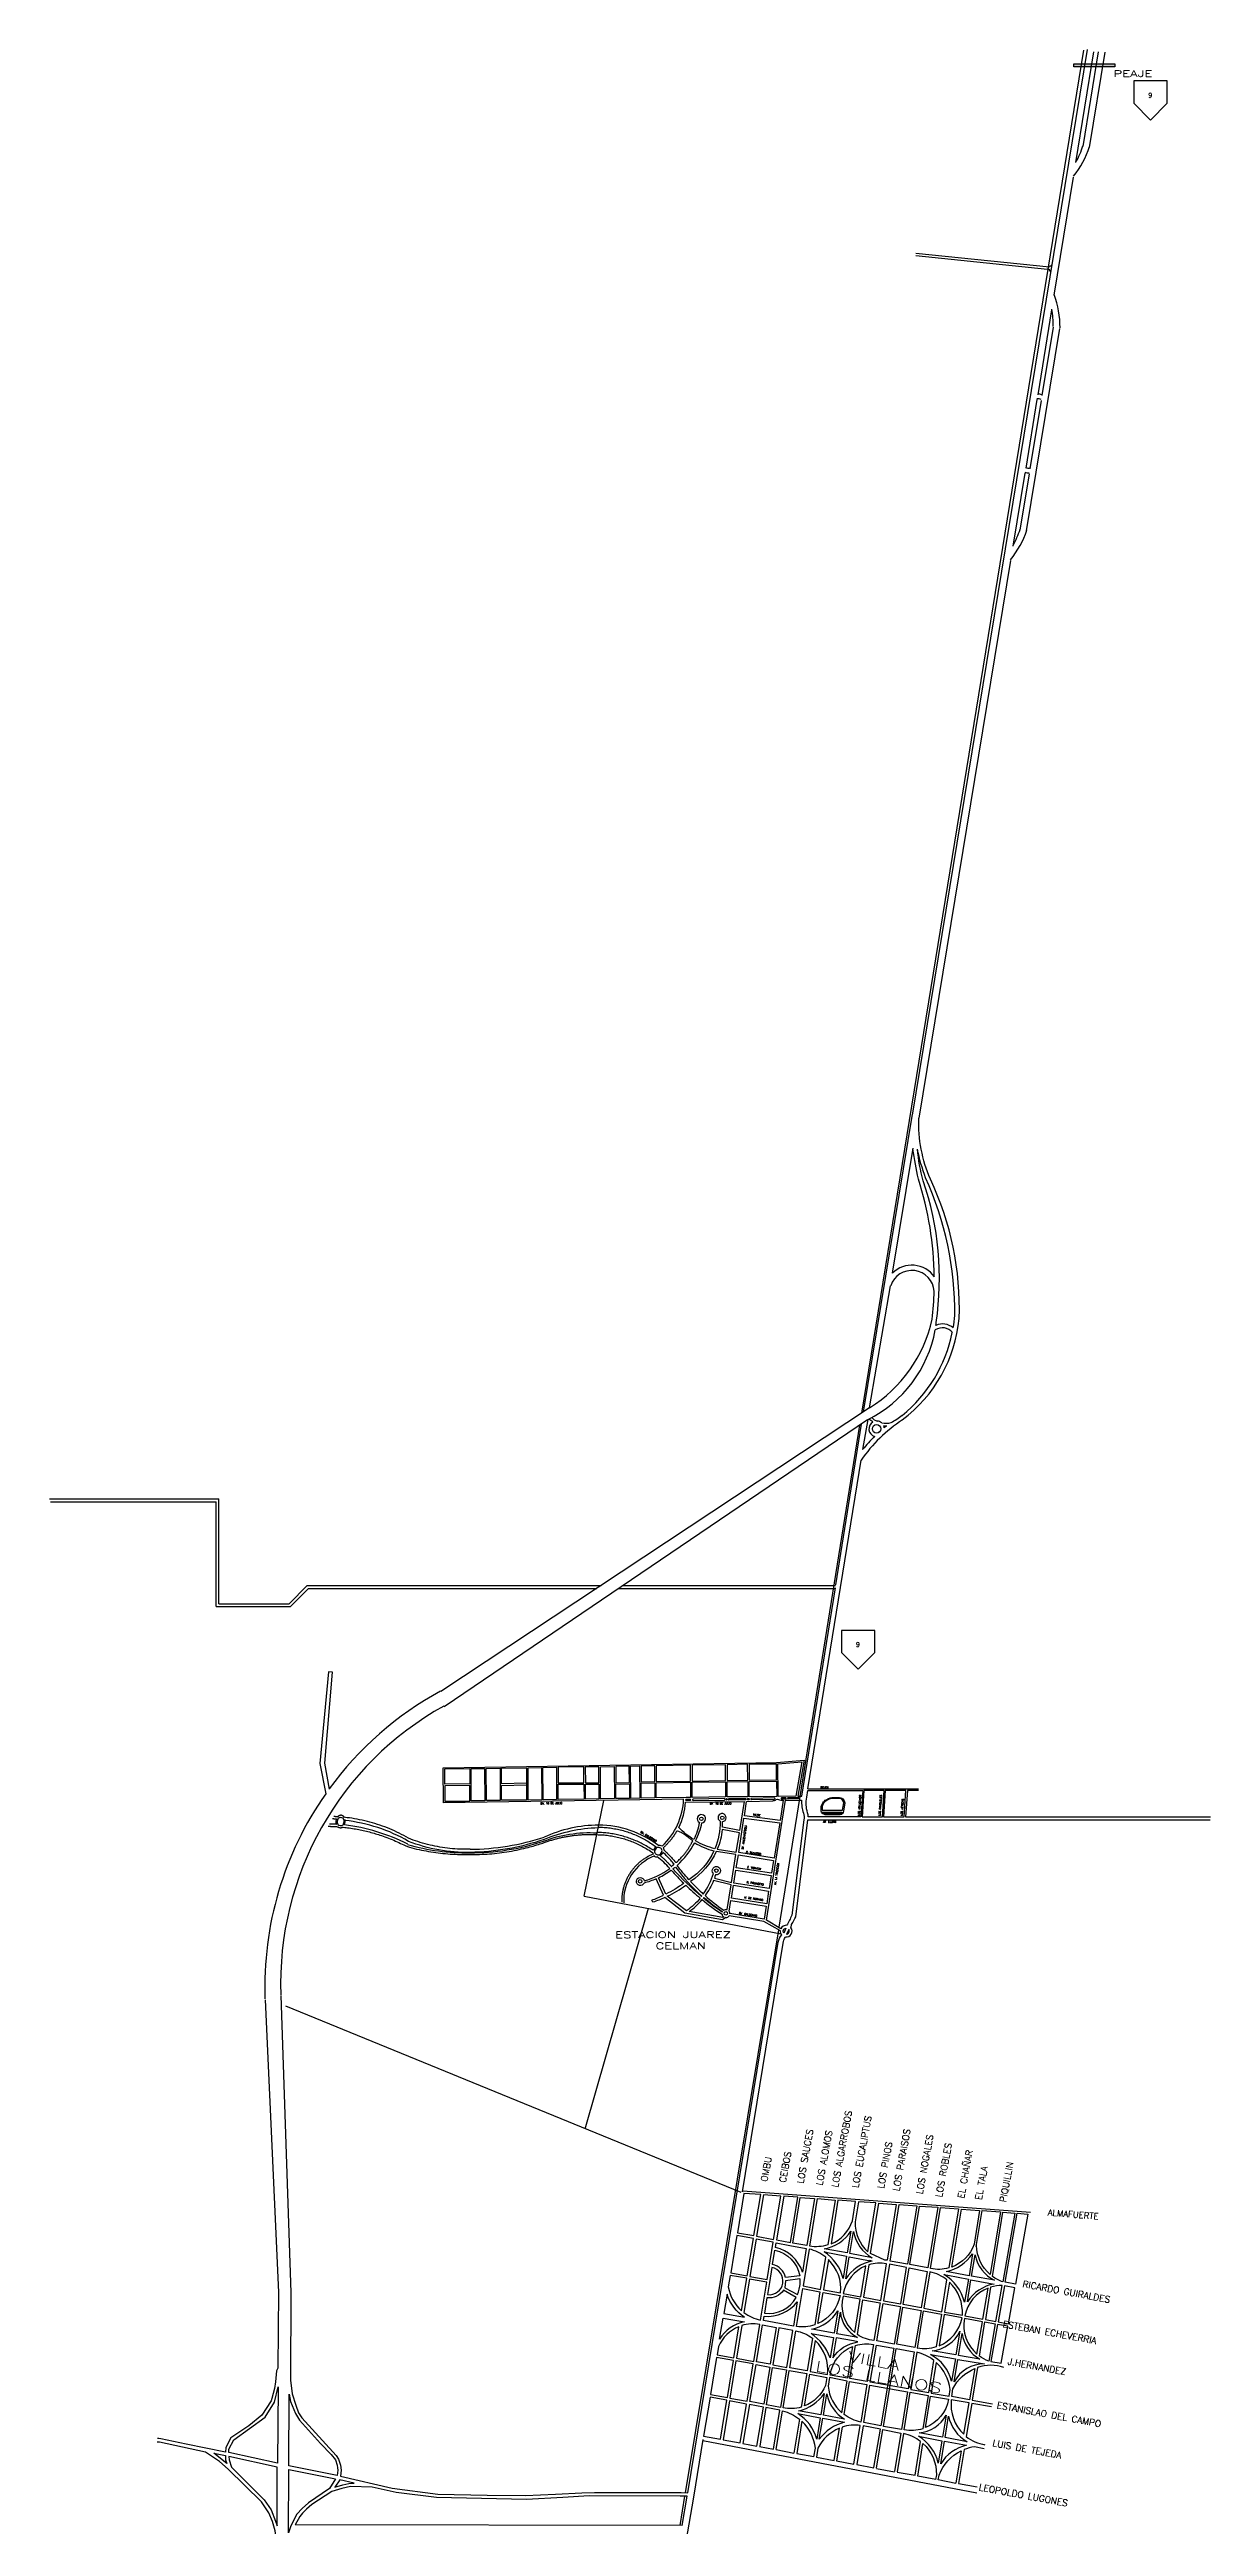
# Model space of a CAD drawing. Header units: millimetres. Extents: x 4375152 to 4409667, y 6523746 to 6549185.
# Drawn here: x 4385636 to 4390473, y 6538863 to 6549185 of the extents above; entities that cross this region are included whole.
import ezdxf
from ezdxf.enums import TextEntityAlignment as Align

# ---------------------------------------------------------------- set-up
doc = ezdxf.new("R2010")
doc.units = ezdxf.units.MM
for name, color, linetype in [('FERROCARRIL', 252, 'VÍAS'), ('LINEA CALLE', 252, 'Continuous'), ('NOMBRE BARRIO', 8, 'Continuous'), ('NOMBRE CALLE', 252, 'Continuous')]:
    doc.layers.add(name, color=color, linetype=linetype)
doc.styles.add('ROMANS', font='romans')
doc.linetypes.add('VÍAS', pattern='A,3.81,[130,ltypeshp.shx,S=6.35,R=0,X=0,Y=0],3.81', length=7.62)

msp = doc.modelspace()

# ---------------------------------------------------------------- hatches: boundary and pattern name
at = {"layer": 'LINEA CALLE', "transparency": 33554687}
h = msp.add_hatch(color=256, dxfattribs=at)
h.dxf.hatch_style = 1
h.paths.add_polyline_path([(4389903, 6549126), (4390075, 6549126), (4390075, 6549113), (4389903, 6549113)])

# ---------------------------------------------------------------- linework, layer by layer
at = {"layer": 'FERROCARRIL', "ltscale": 0.3, "transparency": 33554687, "flags": 128}
for points in [[(4389944, 6549183), (4389019, 6543503)], [(4389011, 6543452), (4388675, 6541360)], [(4388673, 6541349), (4388284, 6539003)]]:
    msp.add_lwpolyline(points, dxfattribs=at)
at = {"layer": 'LINEA CALLE', "transparency": 33554687}
for p, q in [((4389027, 6543508), (4389232, 6544748)), ((4389148, 6544086), (4389234, 6544606)), ((4389052, 6543525), (4389140, 6544033)), ((4389024, 6543351), (4389047, 6543476)), ((4388912, 6542787), (4389019, 6543457)), ((4388796, 6541937), (4389017, 6543307)), ((4388771, 6541906), (4388910, 6542775)), ((4388524, 6540261), (4389723, 6540173)), ((4388803, 6540031), (4388804, 6540031)), ((4388873, 6540005), (4388863, 6540007)), ((4389063, 6539969), (4389052, 6539971)), ((4389629, 6539697), (4389586, 6539705)), ((4389588, 6539715), (4389631, 6539707)), ((4389252, 6539606), (4389254, 6539606)), ((4388321, 6538985), (4388359, 6539225)), ((4388442, 6539224), (4388513, 6539211)), ((4388525, 6539209), (4388583, 6539198)), ((4388594, 6539196), (4388652, 6539185)), ((4388664, 6539183), (4388737, 6539169)), ((4388749, 6539167), (4388821, 6539154)), ((4388831, 6539152), (4388905, 6539138)), ((4388915, 6539136), (4388987, 6539123)), ((4388999, 6539121), (4389071, 6539107)), ((4389082, 6539105), (4389157, 6539091)), ((4389168, 6539089), (4389242, 6539076)), ((4389253, 6539074), (4389328, 6539060)), ((4389339, 6539058), (4389412, 6539044)), ((4389423, 6539042), (4389501, 6539028)), ((4388288, 6538800), (4388321, 6538985))]:
    msp.add_line(p, q, dxfattribs=at)
for points in [[(4389231, 6544744), (4389960, 6549185)], [(4389912, 6548714), (4389987, 6549176)], [(4390005, 6549175), (4389941, 6548781)], [(4389969, 6548777), (4390034, 6549174)], [(4389821, 6548161), (4389902, 6548653)], [(4389802, 6548278), (4389245, 6548335)], [(4389794, 6548269), (4389245, 6548325)], [(4389707, 6547179), (4389845, 6548022)], [(4389811, 6548100), (4389753, 6547746)], [(4389817, 6548028), (4389770, 6547743)], [(4389750, 6547726), (4389703, 6547440)], [(4389767, 6547723), (4389720, 6547438)], [(4389699, 6547420), (4389649, 6547116)], [(4389717, 6547417), (4389678, 6547182)], [(4389640, 6547055), (4389258, 6544732)], [(4389052, 6543525), (4387266, 6542343)], [(4389044, 6543475), (4387280, 6542278)], [(4385636, 6543145), (4386342, 6543145)], [(4385641, 6543133), (4386330, 6543133)], [(4386330, 6542696), (4386330, 6543133)], [(4386342, 6542708), (4386342, 6543145)], [(4386635, 6542708), (4386710, 6542784)], [(4386640, 6542696), (4386715, 6542772)], [(4386710, 6542784), (4387935, 6542784)], [(4386715, 6542772), (4387916, 6542772)], [(4388007, 6542772), (4388909, 6542772)], [(4388025, 6542784), (4388911, 6542784)], [(4386330, 6542696), (4386640, 6542696)], [(4386342, 6542708), (4386635, 6542708)], [(4386802, 6541936), (4386783, 6542044), (4386815, 6542423), (4386799, 6542425), (4386762, 6542043), (4386787, 6541916)], [(4388277, 6541894), (4387277, 6541878), (4387276, 6542025), (4388665, 6542046), (4388780, 6542056), (4388754, 6541906), (4388771, 6541906)], [(4387624, 6541960), (4387519, 6541958), (4387519, 6542023), (4387623, 6542025), (4387624, 6541890), (4387519, 6541889), (4387519, 6541951), (4387624, 6541953)], [(4388666, 6541905), (4388551, 6541904), (4388551, 6541968), (4388665, 6541969), (4388666, 6541905)], [(4388795, 6541930), (4389024, 6541930), (4389016, 6541820), (4388797, 6541820)], [(4388796, 6541937), (4389257, 6541937)], [(4389111, 6541820), (4389197, 6541820), (4389204, 6541930), (4389118, 6541930), (4389111, 6541820)], [(4389256, 6541930), (4389210, 6541930), (4389202, 6541820), (4390473, 6541820)], [(4387863, 6541490), (4387946, 6541888)], [(4388529, 6541814), (4388679, 6541795)], [(4388796, 6541808), (4390472, 6541808)], [(4388489, 6541544), (4388487, 6541544)], [(4387863, 6541490), (4388684, 6541332)], [(4387868, 6540520), (4388131, 6541439)], [(4388468, 6541427), (4388475, 6541471), (4388622, 6541448), (4388614, 6541394), (4388471, 6541417)], [(4386534, 6541058), (4386590, 6539839)], [(4386600, 6541075), (4386641, 6539838)], [(4388518, 6540254), (4386621, 6541031)], [(4389631, 6539707), (4389658, 6539857), (4389615, 6539865), (4389588, 6539715)], [(4386590, 6539839), (4386588, 6539522), (4386582, 6539511), (4386577, 6539466), (4386573, 6539438), (4386563, 6539396), (4386560, 6539387), (4386521, 6539327), (4386466, 6539282), (4386392, 6539232), (4386371, 6539192), (4386369, 6539173), (4386205, 6539206), (4386100, 6539228), (4386092, 6539230), (4386086, 6539230)], [(4386641, 6539838), (4386640, 6539472), (4386647, 6539416), (4386662, 6539368), (4386674, 6539336), (4386687, 6539316), (4386830, 6539159), (4386840, 6539143), (4386849, 6539119), (4386851, 6539098), (4386849, 6539073), (4387064, 6539022), (4387254, 6538997), (4387459, 6538993), (4387619, 6538992), (4387744, 6538997), (4387854, 6539003), (4387907, 6539005), (4388267, 6539004), (4388295, 6539003)], [(4389586, 6539705), (4389558, 6539551), (4389601, 6539543), (4389629, 6539697)], [(4386589, 6539445), (4386586, 6539127), (4386383, 6539171), (4386383, 6539185), (4386404, 6539224), (4386534, 6539318), (4386574, 6539381), (4386589, 6539445)], [(4386633, 6539116), (4386634, 6539414), (4386640, 6539384), (4386661, 6539334), (4386678, 6539306), (4386765, 6539209), (4386810, 6539163), (4386827, 6539140), (4386835, 6539118), (4386836, 6539107), (4386837, 6539097), (4386834, 6539075), (4386633, 6539116)], [(4388431, 6539226), (4388458, 6539389), (4388388, 6539402), (4388361, 6539239), (4388431, 6539226)], [(4388513, 6539211), (4388540, 6539373), (4388469, 6539387), (4388442, 6539224)], [(4388583, 6539198), (4388610, 6539360), (4388552, 6539371), (4388525, 6539208)], [(4388652, 6539185), (4388679, 6539347), (4388621, 6539358), (4388595, 6539197)], [(4389071, 6539108), (4389098, 6539269), (4389026, 6539282), (4388999, 6539121)], [(4389082, 6539106), (4389108, 6539267), (4389183, 6539252), (4389157, 6539092)], [(4386588, 6538590), (4386587, 6538773), (4386576, 6538845), (4386565, 6538884), (4386550, 6538919), (4386519, 6538966), (4386380, 6539102), (4386345, 6539133), (4386286, 6539173), (4386095, 6539214), (4386085, 6539214)], [(4386321, 6539168), (4386370, 6539159), (4386370, 6539140), (4386375, 6539125), (4386321, 6539168)], [(4386585, 6538866), (4386585, 6539110), (4386383, 6539155), (4386384, 6539141), (4386394, 6539110), (4386530, 6538974), (4386560, 6538932), (4386578, 6538885), (4386585, 6538866)], [(4388358, 6539221), (4389499, 6539003)], [(4386632, 6538836), (4386633, 6539100), (4386828, 6539061), (4386803, 6539021), (4386715, 6538961), (4386689, 6538938), (4386667, 6538914), (4386641, 6538865), (4386632, 6538836)], [(4386906, 6539043), (4386845, 6539057), (4386825, 6539027), (4386858, 6539037), (4386883, 6539042), (4386906, 6539043)], [(4388292, 6538989), (4388264, 6538989), (4387885, 6538990), (4387774, 6538984), (4387623, 6538975), (4387248, 6538983), (4387080, 6539004), (4386981, 6539026), (4386890, 6539029), (4386854, 6539021), (4386812, 6539008), (4386729, 6538955), (4386707, 6538935), (4386690, 6538918), (4386679, 6538905), (4386659, 6538869)], [(4388272, 6538867), (4388292, 6538989)], [(4388272, 6538867), (4386659, 6538869)]]:
    msp.add_lwpolyline(points, dxfattribs=at)
for points in [[(4389903, 6549126), (4390075, 6549126), (4390075, 6549113), (4389903, 6549113)], [(4387755, 6541962), (4387862, 6541962), (4387862, 6542028), (4387755, 6542027)], [(4387869, 6541962), (4387925, 6541962), (4387925, 6542029), (4387868, 6542029)], [(4387931, 6541895), (4387931, 6542029), (4387989, 6542030), (4387990, 6541896)], [(4387995, 6541962), (4388052, 6541963), (4388051, 6542031), (4387995, 6542030)], [(4388058, 6541897), (4388057, 6542031), (4388094, 6542032), (4388095, 6541898)], [(4388101, 6541966), (4388158, 6541967), (4388158, 6542033), (4388101, 6542032)], [(4388164, 6541967), (4388307, 6541969), (4388307, 6542035), (4388164, 6542033)], [(4388313, 6541969), (4388453, 6541971), (4388453, 6542037), (4388313, 6542035)], [(4388459, 6541971), (4388545, 6541973), (4388544, 6542039), (4388459, 6542037)], [(4388551, 6541973), (4388665, 6541974), (4388665, 6542040), (4388551, 6542039)], [(4388672, 6541905), (4388671, 6542041), (4388771, 6542050), (4388746, 6541906)], [(4387283, 6541956), (4387283, 6542020), (4387387, 6542021), (4387387, 6541958)], [(4387283, 6541885), (4387387, 6541886), (4387387, 6541951), (4387283, 6541949)], [(4387393, 6541887), (4387393, 6542021), (4387449, 6542022), (4387450, 6541887)], [(4387456, 6541888), (4387455, 6542022), (4387513, 6542023), (4387513, 6541888)], [(4387630, 6541890), (4387630, 6542025), (4387686, 6542026), (4387687, 6541891)], [(4387693, 6541891), (4387692, 6542026), (4387749, 6542027), (4387749, 6541892)], [(4387755, 6541892), (4387755, 6541956), (4387862, 6541956), (4387863, 6541894)], [(4387869, 6541894), (4387869, 6541956), (4387925, 6541956), (4387925, 6541895)], [(4387996, 6541896), (4387996, 6541956), (4388052, 6541958), (4388052, 6541897)], [(4388101, 6541898), (4388101, 6541961), (4388158, 6541962), (4388158, 6541899)], [(4388289, 6541901), (4388164, 6541899), (4388164, 6541962), (4388307, 6541964), (4388307, 6541901)], [(4388313, 6541901), (4388313, 6541964), (4388453, 6541966), (4388453, 6541903)], [(4388459, 6541903), (4388459, 6541966), (4388545, 6541968), (4388545, 6541904), (4388530, 6541904)], [(4389106, 6541820), (4389113, 6541930), (4389029, 6541930), (4389022, 6541820)], [(4388529, 6541814), (4388679, 6541795), (4388655, 6541648), (4388508, 6541671)], [(4388506, 6541662), (4388653, 6541638), (4388644, 6541585), (4388497, 6541608)], [(4388485, 6541535), (4388632, 6541511), (4388624, 6541458), (4388477, 6541481)], [(4388496, 6541598), (4388643, 6541575), (4388634, 6541521), (4388487, 6541544)], [(4388529, 6540251), (4388502, 6540087), (4388570, 6540075), (4388599, 6540246)], [(4388610, 6540245), (4388582, 6540072), (4388653, 6540059), (4388683, 6540240)], [(4388695, 6540239), (4388665, 6540057), (4388723, 6540046), (4388754, 6540235)], [(4388791, 6540034), (4388733, 6540044), (4388764, 6540234), (4388823, 6540230)], [(4389057, 6540000), (4389091, 6540210), (4389164, 6540205), (4389126, 6539972), (4389116, 6539973)], [(4389249, 6540199), (4389210, 6539956), (4389138, 6539969), (4389176, 6540204)], [(4389337, 6540193), (4389295, 6539940), (4389220, 6539954), (4389260, 6540198)], [(4388543, 6539908), (4388569, 6540063), (4388500, 6540076), (4388474, 6539920)], [(4389617, 6539881), (4389668, 6540169), (4389712, 6540165), (4389660, 6539873)], [(4388651, 6540047), (4388580, 6540060), (4388554, 6539905), (4388626, 6539892)], [(4388699, 6539857), (4388753, 6539830), (4388756, 6539840), (4388759, 6539852), (4388762, 6539864), (4388763, 6539871), (4388764, 6539883), (4388764, 6539893), (4388762, 6539895), (4388703, 6539887)], [(4389207, 6539942), (4389135, 6539956), (4389111, 6539803), (4389183, 6539790)], [(4389268, 6539774), (4389193, 6539788), (4389218, 6539940), (4389293, 6539926)], [(4389181, 6539779), (4389155, 6539623), (4389083, 6539636), (4389109, 6539792)], [(4389267, 6539763), (4389241, 6539608), (4389166, 6539622), (4389191, 6539777)], [(4388664, 6539692), (4388639, 6539539), (4388581, 6539549), (4388607, 6539703)], [(4388733, 6539680), (4388675, 6539690), (4388650, 6539537), (4388708, 6539526)], [(4388415, 6539567), (4388390, 6539413), (4388460, 6539400), (4388485, 6539555)], [(4388496, 6539553), (4388471, 6539398), (4388542, 6539385), (4388568, 6539540)], [(4389053, 6539452), (4389211, 6539424), (4389185, 6539267), (4389110, 6539280), (4389163, 6539604), (4389238, 6539591), (4389213, 6539436), (4389055, 6539464), (4389081, 6539619), (4389153, 6539606), (4389100, 6539282), (4389028, 6539296)], [(4388637, 6539527), (4388612, 6539372), (4388554, 6539383), (4388580, 6539538)], [(4388706, 6539515), (4388681, 6539359), (4388623, 6539370), (4388648, 6539525)]]:
    msp.add_lwpolyline(points, close=True, dxfattribs=at)
for points in [[(4389189, 6543474, 0.209999), (4389426, 6543897, 0.119761), (4389306, 6544477, -0.111815), (4389258, 6544732)], [(4389322, 6544070, 0.075584), (4389256, 6544478, -0.019777), (4389233, 6544603, -0.044482)], [(4389329, 6543868, 0.006021), (4389330, 6543880, 0.119761), (4389276, 6544471, -0.046622), (4389252, 6544602)], [(4389401, 6543858, 0.020909), (4389408, 6543909, 0.108007), (4389286, 6544483, -0.039576), (4389252, 6544602, -0.032122)], [(4389052, 6543525, 0.203651), (4389313, 6543894, 0.021286), (4389322, 6544011, 0.021286)], [(4389044, 6543475, 0.237631), (4389326, 6543849, 0.237631)], [(4389188, 6543493, 0.17469), (4389397, 6543838, 0.170102)], [(4388797, 6541820, 0.09741), (4388794, 6541837, -0.120728), (4388791, 6541902), (4388795, 6541930)], [(4388457, 6541896, -0.639017), (4388458, 6541896, -0.202637), (4388458, 6541890, -0.710486), (4388456, 6541890, -0.194466), (4388457, 6541896)], [(4388649, 6541887, 0.120249), (4388664, 6541892, -0.33956), (4388673, 6541892, 0.0869), (4388693, 6541889), (4388680, 6541805), (4388531, 6541824), (4388540, 6541884), (4388649, 6541887)], [(4388895, 6541897, 0.074802), (4388870, 6541886, 0.125668), (4388859, 6541873, 0.072898), (4388855, 6541863, 0.061695), (4388855, 6541848), (4388940, 6541848), (4388945, 6541878, 0.410829), (4388923, 6541897), (4388895, 6541897)], [(4388857, 6541840), (4388939, 6541840, -0.286008), (4388929, 6541832), (4388874, 6541832, -0.096612), (4388864, 6541835, -0.167588), (4388857, 6541840)], [(4387922, 6541774, 0.087994), (4387697, 6541726, -0.080399), (4387388, 6541672, -0.102218), (4387132, 6541718, 0.103738), (4386867, 6541805)], [(4387917, 6541752, 0.107526), (4387693, 6541717, -0.081442), (4387387, 6541669, -0.07075), (4387128, 6541703)], [(4388523, 6540257), (4388693, 6541294, -0.02104), (4388696, 6541306, -0.050183), (4388702, 6541320, 0.663071), (4388725, 6541358, -0.02549), (4388728, 6541371, -0.001703), (4388746, 6541404), (4388796, 6541808)], [(4388454, 6541400), (4388440, 6541391), (4388283, 6541419), (4388200, 6541484, -0.024234), (4388150, 6541464), (4388145, 6541473, 0.022952), (4388194, 6541493), (4388164, 6541562, -0.041278), (4388113, 6541544, -6.453603), (4388114, 6541554, 0.092949), (4388220, 6541605, 0.042653), (4388168, 6541654)], [(4388295, 6539003), (4388672, 6541298, -0.128727), (4388687, 6541328, -0.193379), (4388681, 6541345), (4388612, 6541384), (4388468, 6541408)], [(4388981, 6540137), (4388994, 6540217), (4388921, 6540222), (4388892, 6540040, 0.220323), (4388981, 6540137)], [(4389318, 6539936), (4389306, 6539938), (4389348, 6540192), (4389423, 6540186), (4389383, 6539940, -0.125111), (4389306, 6539938)], [(4389497, 6540030), (4389522, 6540179), (4389598, 6540174), (4389555, 6539913, -0.214436), (4389498, 6540034)], [(4388864, 6540020, 0.216267), (4388974, 6540094), (4388959, 6540003), (4388864, 6540020)], [(4388986, 6540092, 0.222912), (4389063, 6539982), (4388971, 6540000), (4388986, 6540092)], [(4388870, 6539985, 0.113508), (4388801, 6540019), (4388776, 6539865), (4388848, 6539851), (4388870, 6539985)], [(4388881, 6539975), (4388860, 6539849), (4388932, 6539836, 0.229355), (4388881, 6539975)], [(4388942, 6539896, 0.200579), (4388863, 6540007), (4388957, 6539989), (4388942, 6539896)], [(4388953, 6539895), (4388968, 6539987), (4389063, 6539969, 0.2011), (4388953, 6539895)], [(4389381, 6539924), (4389371, 6539926, 0.206461), (4389481, 6539999), (4389467, 6539908), (4389371, 6539926)], [(4389573, 6539889), (4389477, 6539906), (4389492, 6539995, 0.242536), (4389573, 6539889)], [(4388646, 6539942), (4388636, 6539879), (4388628, 6539829, 0.959309), (4388646, 6539942)], [(4389037, 6539949, 0.25336), (4388943, 6539834), (4389016, 6539820), (4389037, 6539949)], [(4389123, 6539958, 0.121844), (4389049, 6539953), (4389027, 6539818), (4389099, 6539805), (4389123, 6539958)], [(4389375, 6539890, 0.115637), (4389304, 6539924), (4389279, 6539772), (4389354, 6539758), (4389375, 6539890)], [(4389448, 6539797, 0.200211), (4389362, 6539913), (4389378, 6539910), (4389464, 6539893), (4389448, 6539797)], [(4389439, 6539743, 0.227061), (4389385, 6539881), (4389365, 6539756), (4389439, 6539743)], [(4389571, 6539873, 0.211272), (4389460, 6539799), (4389475, 6539891), (4389549, 6539877), (4389571, 6539873)], [(4389578, 6539717), (4389605, 6539867, 0.078019), (4389557, 6539860), (4389535, 6539725), (4389578, 6539717)], [(4388532, 6539735, -0.181555), (4388459, 6539831), (4388446, 6539750), (4388532, 6539735)], [(4388920, 6539762), (4388905, 6539668), (4388821, 6539683), (4388810, 6539685, 0.211899), (4388920, 6539762)], [(4388930, 6539825, -0.243781), (4388837, 6539708), (4388859, 6539838), (4388930, 6539825)], [(4388942, 6539823, 0.294784), (4388991, 6539671), (4389014, 6539810), (4388942, 6539823)], [(4389546, 6539856, 0.256556), (4389450, 6539741), (4389524, 6539727), (4389546, 6539856)], [(4388523, 6539717), (4388531, 6539716, 0.205365), (4388428, 6539644), (4388443, 6539731), (4388531, 6539716)], [(4388809, 6539667), (4388818, 6539665), (4388902, 6539651), (4388888, 6539566, 0.16202), (4388809, 6539667)], [(4389429, 6539677), (4389412, 6539578), (4389313, 6539595, 0.26645), (4389429, 6539677)], [(4389438, 6539732), (4389363, 6539746), (4389342, 6539616, 0.251042), (4389438, 6539732)], [(4389438, 6539667, 0.227424), (4389512, 6539560), (4389423, 6539576), (4389438, 6539667)], [(4389448, 6539730, 0.26628), (4389500, 6539581), (4389523, 6539716), (4389448, 6539730)], [(4388877, 6539496, 0.243409), (4388826, 6539638), (4388805, 6539509), (4388877, 6539496)], [(4388888, 6539494, -0.263684), (4388982, 6539613), (4388961, 6539481), (4388888, 6539494)], [(4389320, 6539555, 0.10852), (4389249, 6539589), (4389224, 6539434), (4389299, 6539421), (4389320, 6539555)], [(4389306, 6539579), (4389410, 6539561), (4389394, 6539468, 0.226519), (4389306, 6539579)], [(4389531, 6539540, 0.277645), (4389405, 6539466), (4389420, 6539559), (4389531, 6539540)], [(4388869, 6539450, -0.200067), (4388781, 6539365), (4388803, 6539497), (4388875, 6539484), (4388869, 6539450)], [(4388937, 6539337), (4388959, 6539469), (4388886, 6539483), (4388880, 6539447, 0.189566), (4388937, 6539337)], [(4389400, 6539437, -0.184042), (4389491, 6539521), (4389469, 6539391), (4389395, 6539404), (4389400, 6539437)], [(4389612, 6539525, 0.162073), (4389502, 6539526), (4389480, 6539389), (4389564, 6539374)], [(4388664, 6539183), (4388690, 6539345, -0.107213), (4388760, 6539310), (4388737, 6539169)], [(4388757, 6539345, 0.190494), (4388864, 6539417), (4388849, 6539328), (4388757, 6539345)], [(4388875, 6539415, 0.214885), (4388948, 6539310), (4388860, 6539327), (4388875, 6539415)], [(4389382, 6539393, -0.252111), (4389286, 6539275), (4389307, 6539406), (4389382, 6539393)], [(4389393, 6539391, 0.236714), (4389445, 6539247), (4389467, 6539378), (4389393, 6539391)], [(4389561, 6539361), (4389478, 6539376), (4389455, 6539238, 0.127616), (4389533, 6539203), (4389531, 6539203)], [(4388821, 6539153), (4388827, 6539189, 0.176614), (4388771, 6539301), (4388749, 6539167)], [(4388833, 6539227, 0.182356), (4388754, 6539333), (4388847, 6539316), (4388833, 6539227)], [(4388905, 6539138), (4388927, 6539272, 0.181659), (4388837, 6539189), (4388831, 6539152)], [(4388843, 6539226), (4388858, 6539314), (4388948, 6539297, 0.17966), (4388843, 6539226)], [(4388987, 6539123), (4389014, 6539284, 0.110272), (4388938, 6539277), (4388915, 6539136)], [(4389242, 6539076), (4389265, 6539217, 0.116155), (4389194, 6539250), (4389168, 6539090)], [(4389259, 6539253, 0.247578), (4389371, 6539326), (4389356, 6539235), (4389259, 6539253)], [(4389459, 6539216), (4389367, 6539233), (4389382, 6539323, 0.218301), (4389459, 6539216)], [(4389253, 6539073), (4389275, 6539209, -0.217159), (4389331, 6539078), (4389327, 6539059)], [(4389339, 6539127, 0.199886), (4389257, 6539239), (4389354, 6539220), (4389339, 6539127)], [(4389338, 6539057), (4389342, 6539077, -0.191212), (4389434, 6539178), (4389412, 6539044)], [(4389349, 6539124), (4389365, 6539218), (4389457, 6539201, 0.208359), (4389349, 6539124)], [(4389530, 6539187), (4389489, 6539195, 0.060786), (4389446, 6539183), (4389423, 6539042)]]:
    msp.add_lwpolyline(points, format="xyb", dxfattribs=at)
for points in [[(4388286, 6541881), (4388530, 6541884), (4388511, 6541763), (4388440, 6541777, 0.019162), (4388440, 6541800, 6.488458), (4388430, 6541802, -0.10455), (4388408, 6541687, -0.070582), (4388328, 6541720, 0.060208), (4388354, 6541795, 6.621191), (4388344, 6541797, -0.059408), (4388320, 6541725, -0.06504), (4388258, 6541776, 0.092257)], [(4388288, 6541894), (4388288, 6541894), (4388305, 6541894, -0.872917), (4388305, 6541888), (4388288, 6541888, -0.617891)], [(4388317, 6541888), (4388448, 6541890, 0.901174), (4388448, 6541896), (4388317, 6541894, 0.794711)], [(4388466, 6541896), (4388532, 6541897), (4388535, 6541897, -0.662), (4388535, 6541891), (4388531, 6541891), (4388466, 6541890, -0.76787)], [(4388550, 6541897, -0.684054), (4388549, 6541891), (4388546, 6541891, -0.694747), (4388546, 6541897)], [(4388657, 6541899), (4388560, 6541897, 0.820935), (4388560, 6541892), (4388657, 6541894, 0.873363)], [(4388623, 6541390), (4388703, 6541889), (4388769, 6541889, 0.093807), (4388777, 6541836, -0.120089), (4388779, 6541808), (4388729, 6541410, -0.00456), (4388708, 6541368, 0.317684), (4388683, 6541354)], [(4388704, 6541899), (4388685, 6541899, 0.688864), (4388685, 6541895), (4388703, 6541895, 0.882878)], [(4388756, 6541900, -0.911248), (4388756, 6541896), (4388714, 6541895, -0.767404), (4388714, 6541900)], [(4388851, 6541844, -0.075782), (4388851, 6541864, -0.073046), (4388856, 6541875, -0.125222), (4388868, 6541889, -0.076444), (4388895, 6541901), (4388923, 6541901, -0.414867), (4388949, 6541878), (4388944, 6541844, -0.34983), (4388930, 6541828), (4388874, 6541828, -0.095771), (4388862, 6541831, -0.26513)], [(4388497, 6541673), (4388510, 6541754), (4388439, 6541767, -0.070486), (4388418, 6541685)], [(4388251, 6541618, 0.09088), (4388324, 6541712, 0.065895), (4388404, 6541678, -0.143124), (4388300, 6541558, -0.024027)], [(4388402, 6541584, -6.53615), (4388411, 6541579, -0.013385), (4388406, 6541564), (4388477, 6541547), (4388495, 6541663), (4388414, 6541676, -0.140518), (4388307, 6541551, 0.023462), (4388360, 6541498, 0.0854)], [(4388226, 6541598, 0.019887), (4388279, 6541543, -0.037703), (4388204, 6541498), (4388173, 6541566, 0.047136)], [(4388287, 6541535, 0.018106), (4388347, 6541481, -0.069058), (4388290, 6541429), (4388210, 6541489, 0.039932)], [(4388233, 6541603, 0.010375), (4388244, 6541611, 0.054361), (4388354, 6541490, -0.001952), (4388353, 6541488, -0.034739)], [(4388459, 6541434), (4388476, 6541537), (4388403, 6541555, -0.061929), (4388367, 6541492, 0.03065), (4388445, 6541431, -0.217258)], [(4388355, 6541475, 0.023022), (4388438, 6541414, 0.192232), (4388445, 6541403), (4388441, 6541400), (4388301, 6541426, 0.062492)], [(4388439, 6541423, -0.036916), (4388360, 6541482, 0.001646), (4388362, 6541484, 0.015688), (4388439, 6541425, 0.026121)], [(4388704, 6541356), (4388695, 6541336, -0.579634)], [(4388716, 6541351), (4388706, 6541331, 0.578192)], [(4388909, 6540223), (4388878, 6540036, -0.121393), (4388803, 6540031), (4388836, 6540229)], [(4389006, 6540216), (4388992, 6540132, 0.226083), (4389046, 6540008), (4389079, 6540211)], [(4389511, 6540180), (4389488, 6540039, -0.222234), (4389395, 6539944), (4389435, 6540185)], [(4389564, 6539905), (4389608, 6540173), (4389658, 6540169), (4389608, 6539882, -0.074986)], [(4388658, 6540014, -0.302247), (4388762, 6539908), (4388702, 6539900, 0.304592), (4388648, 6539955)], [(4388721, 6540034), (4388789, 6540021), (4388773, 6539923, 0.265777), (4388660, 6540026), (4388663, 6540045)], [(4388472, 6539909), (4388464, 6539861, 0.170505), (4388519, 6539762), (4388541, 6539897)], [(4388552, 6539894), (4388529, 6539754, 0.111493), (4388598, 6539723), (4388624, 6539881)], [(4388610, 6539721), (4388613, 6539739, 0.256354), (4388751, 6539799), (4388736, 6539698), (4388678, 6539708)], [(4388625, 6539816), (4388615, 6539752, 0.311404), (4388747, 6539817), (4388694, 6539847, -0.290142)], [(4388846, 6539841), (4388824, 6539703, -0.118911), (4388748, 6539696), (4388774, 6539854)], [(4389097, 6539795), (4389071, 6539638, -0.127377), (4389002, 6539663), (4389025, 6539808)], [(4389352, 6539748), (4389330, 6539611, -0.123283), (4389252, 6539606), (4389277, 6539761)], [(4388487, 6539566), (4388508, 6539695, 0.194505), (4388423, 6539613), (4388417, 6539578)], [(4388520, 6539700), (4388498, 6539564), (4388570, 6539551), (4388595, 6539705, 0.119369)], [(4388815, 6539647), (4388793, 6539511), (4388720, 6539524), (4388745, 6539678, -0.118122)], [(4388916, 6539666), (4388931, 6539756, 0.261025), (4389002, 6539651), (4388989, 6539653)], [(4389576, 6539707), (4389549, 6539552, -0.069489), (4389510, 6539573), (4389533, 6539715)], [(4388913, 6539649), (4388899, 6539565, -0.213302), (4389004, 6539632), (4388986, 6539636)], [(4389069, 6539621), (4389043, 6539467), (4388971, 6539479), (4388994, 6539617, -0.12323)], [(4388791, 6539500), (4388768, 6539360, -0.120934), (4388692, 6539357), (4388718, 6539513)], [(4389041, 6539454), (4389016, 6539298, -0.112598), (4388947, 6539329), (4388969, 6539467)], [(4389384, 6539406), (4389389, 6539434, 0.177665), (4389330, 6539546), (4389309, 6539419)], [(4389297, 6539408), (4389274, 6539270, -0.122746), (4389196, 6539265), (4389222, 6539422)]]:
    msp.add_lwpolyline(points, format="xyb", close=True, dxfattribs=at)
at = {"layer": 'LINEA CALLE', "transparency": 33554687, "flags": 128}
msp.add_lwpolyline([(4388282, 6538989), (4388262, 6538867)], dxfattribs=at)
at = {"layer": 'LINEA CALLE', "transparency": 33554687}
for centre, radius in [((4389082, 6543437), 17.7), ((4388439, 6541816), 7.38), ((4388352, 6541812), 7.38), ((4388097, 6541551), 7.38), ((4388414, 6541596), 7.38), ((4388454, 6541418), 7.38)]:
    msp.add_circle(centre, radius, dxfattribs=at)
for centre, radius, start, end in [((4389607, 6548898), 381, 320.7293, 342.0477), ((4389579, 6548901), 381, 331.0733, 342.0477), ((4389789, 6548253), 19.4, 17.8983, 75.1166), ((4389797, 6548302), 20.8, 283.8037, 317.9125), ((4389465, 6548029), 381, 359.3846, 20.6825), ((4389437, 6548035), 381, 359.3846, 10.3591), ((4389753, 6547699), 30.9, 61.9904, 95.4937), ((4389753, 6547699), 50.8, 69.4184, 89.6457), ((4389714, 6547456), 35, 246.0794, 275.5584), ((4389714, 6547462), 21.1, 238.4492, 288.4206), ((4389345, 6547300), 381, 320.7293, 342.0477), ((4389317, 6547303), 381, 331.0733, 342.0477), ((4389229, 6544004), 93.1, 3.9987, 161.7992), ((4389229, 6544003), 116, 35.7221, 134.3888), ((4389226, 6544000), 97.5, 345.3348, 346.4111), ((4389356, 6543805), 53.1, 38.5993, 123.9482), ((4389357, 6543805), 69, 50.1447, 114.0793), ((4389541, 6542942), 638, 123.4438, 145.1484), ((4388764, 6543054), 511, 53.6743, 55.9749), ((4389105, 6543526), 60.4, 224.4854, 250.1004), ((4388979, 6543763), 341, 298.5283, 307.771), ((4389491, 6542979), 597, 134.3368, 141.5146), ((4389082, 6543437), 32.3, 118.174, 255.4848), ((4389082, 6543437), 32.3, 50.7216, 85.4772), ((4389491, 6542979), 597, 131.4074, 132.1036), ((4389121, 6543533), 73, 255.6912, 287.098), ((4389082, 6543437), 32.3, 8.0261, 23.8018), ((4389124, 6543559), 109, 263.497, 269.9212), ((4389491, 6542979), 597, 127.969, 129.1741), ((4387935, 6541112), 1402, 118.5336, 143.967), ((4387921, 6541126), 1322, 119.0254, 182.0915), ((4387935, 6541112), 1402, 144.9822, 182.0646), ((4387995, 6541905), 283, 313.0691, 357.7279), ((4386849, 6541795), 13.3, 197.8503, 209.3858), ((4386849, 6541802), 14.8, 23.9023, 146.0327), ((4386849, 6541799), 15.7, 220.6291, 309.8113), ((4386849, 6541795), 13.3, 321.0545, 336.3814), ((4386764, 6540984), 809, 63.2203, 82.8331), ((4387385, 6542664), 979, 270.1763, 288.5888), ((4387934, 6541199), 587, 90.9899, 113.8507), ((4387920, 6541369), 417, 52.5997, 89.3905), ((4388230, 6541469), 202, 111.4785, 182.0052), ((4388172, 6541677), 15.3, 178.5323, 287.0699), ((4388173, 6541678), 14.9, 350.0691, 111.2364), ((4388857, 6542062), 759, 215.3951, 215.4008), ((4388454, 6541418), 16.9, 355.207, 32.1601), ((4388456, 6541414), 13.4, 261.6562, 333.3274)]:
    msp.add_arc(centre, radius, start, end, dxfattribs=at)
for centre, major_axis, ratio, start_param, end_param in [((4386849, 6541801), (1.7, 19.7), 0.725121, 7.405958, 8.401753), ((4386849, 6541801), (1.7, 19.7), 0.725121, 10.499792, 11.441199), ((4386849, 6541801), (2.3, 26.1), 0.741709, 4.205278, 5.095566), ((4388172, 6541677), (12.5, 15.3), 0.725121, 7.405958, 8.401753), ((4388172, 6541677), (16.5, 20.3), 0.741709, 9.444242, 10.049579), ((4388172, 6541677), (16.5, 20.3), 0.741709, 6.359948, 7.074751), ((4388172, 6541677), (12.5, 15.3), 0.725121, 10.499792, 11.441199)]:
    msp.add_ellipse(centre, major_axis=major_axis, ratio=ratio, start_param=start_param, end_param=end_param, dxfattribs=at)
for points, weights, degree, knots in [([(4387388, 6541685), (4387257, 6541682), (4387134, 6541730), (4387009, 6541803), (4386864, 6541818), (4386852, 6541837), (4386837, 6541820), (4386829, 6541821), (4386820, 6541821)], [1, 0.980476530297, 1, 0.977713469405, 1, 0.708427549594, 1, 0.999925828631, 1], 2, [0, 0, 0, 0.395852, 0.395852, 0.818887, 0.818887, 2.385944, 2.385944, 2.410303, 2.410303, 2.410303]), ([(4386797, 6541781), (4386817, 6541780), (4386837, 6541779), (4386842, 6541775), (4386847, 6541775), (4386852, 6541774), (4386857, 6541777), (4386999, 6541763), (4387126, 6541696), (4387253, 6541661), (4387385, 6541663), (4387542, 6541661), (4387692, 6541711), (4387800, 6541752), (4387916, 6541746)], [1, 0.999611381643, 1, 0.963373161384, 1, 0.968197368313, 1, 0.981281920978, 1, 0.99040912017, 1, 0.98682180528, 1, 0.977140615062, 1], 2, [0, 0, 0, 0.05576, 0.05576, 0.598734, 0.598734, 1.104482, 1.104482, 1.492057, 1.492057, 1.769275, 1.769275, 2.094326, 2.094326, 2.522784, 2.522784, 2.522784]), ([(4386815, 6541813), (4386824, 6541812), (4386832, 6541812), (4386827, 6541801), (4386831, 6541789), (4386817, 6541790), (4386802, 6541790)], [1, 1, 1, 0.901755208302, 1, 0.999806078375, 1], 2, [0, 0, 0, 1, 1, 1.893966, 1.893966, 1.933355, 1.933355, 1.933355]), ([(4387916, 6541746), (4388044, 6541744), (4388150, 6541670), (4388150, 6541668), (4388151, 6541665), (4388016, 6541609), (4388020, 6541464)], [1, 0.956172624283, 1, 0.992954015445, 1, 0.823297127139, 1], 2, [0, 0, 0, 0.594315, 0.594315, 0.831874, 0.831874, 2.039075, 2.039075, 2.039075]), ([(4387922, 6541777), (4388056, 6541776), (4388163, 6541695), (4388155, 6541689), (4388152, 6541680), (4388046, 6541753), (4387918, 6541755)], [1, 0.950803172915, 1, 0.930879071348, 1, 0.95661494951, 1], 2, [0, 0, 0, 0.629956, 0.629956, 1.377925, 1.377925, 1.969212, 1.969212, 1.969212]), ([(4388316, 6541720), (4388316, 6541720), (4388298, 6541686), (4388275, 6541655), (4388246, 6541629), (4388230, 6541648), (4388213, 6541666), (4388195, 6541683), (4388195, 6541686), (4388194, 6541688), (4388193, 6541691), (4388218, 6541714), (4388239, 6541741), (4388254, 6541771), (4388316, 6541720), (4388316, 6541720)], [1, 1, 0.989074960808, 0.989074960808, 1, 0.998516971848, 0.998516971848, 1, 0.988526467754, 0.988526467754, 1, 0.990349527392, 0.990349527392, 1, 1, 1], 3, [0, 0, 0, 0, 0.181287, 0.362574, 0.362574, 0.362574, 0.496002, 0.496002, 0.496002, 0.867592, 0.867592, 0.867592, 1.208306, 1.208306, 1.449264, 1.449264, 1.449264, 1.449264]), ([(4388238, 6541623), (4388233, 6541618), (4388227, 6541613), (4388205, 6541638), (4388180, 6541659), (4388188, 6541664), (4388192, 6541672), (4388217, 6541649), (4388238, 6541623)], [1, 0.999734882586, 1, 0.997021801264, 1, 0.940676664392, 1, 0.996564649167, 1], 2, [0, 0, 0, 0.046055, 0.046055, 0.200448, 0.200448, 0.892803, 0.892803, 1.05863, 1.05863, 1.05863])]:
    msp.add_rational_spline(points, weights, degree=degree, knots=knots, dxfattribs=at)
at = {"layer": 'NOMBRE CALLE', "transparency": 33554687}
for points in [[(4390153, 6549054), (4390153, 6548961), (4390223, 6548891), (4390293, 6548961), (4390293, 6549054)], [(4388935, 6542597), (4388935, 6542505), (4389005, 6542435), (4389075, 6542505), (4389075, 6542597)]]:
    msp.add_lwpolyline(points, close=True, dxfattribs=at)

# ---------------------------------------------------------------- texts
at = {"layer": 'NOMBRE BARRIO', "transparency": 33554687, "style": 'ROMANS', "width": 1.5}
for s, p in [('ESTACION JUAREZ', (4387993, 6541315)), ('CELMAN', (4388161, 6541269))]:
    msp.add_text(s, height=27, rotation=0.1095, dxfattribs=at).set_placement(p)
at = {"layer": 'NOMBRE BARRIO', "linetype": 'Continuous', "transparency": 33554687, "style": 'ROMANS', "width": 1.5}
for s, p in [('LOS LLANOS', (4388824, 6539511)), ('VILLA', (4388960, 6539551))]:
    msp.add_text(s, height=43.5, rotation=349.8077, dxfattribs=at).set_placement(p)
at = {"layer": 'NOMBRE CALLE', "transparency": 33554687, "style": 'ROMANS', "width": 1.5}
msp.add_text('PEAJE', height=27, rotation=0.1095, dxfattribs=at).set_placement((4390069, 6549071))
at = {"layer": 'NOMBRE CALLE', "transparency": 33554687, "style": 'ROMANS'}
for p in [(4390222, 6548994), (4389004, 6542538)]:
    msp.add_text('9', height=20, dxfattribs=at).set_placement(p, align=Align.MIDDLE)
for s, p in [('BELEN', (4388848, 6541939)), ('AV. LUJAN', (4388859, 6541795))]:
    msp.add_text(s, height=8, dxfattribs=at).set_placement(p)
for s, height, rotation, p in [('BV. 18 DE JULIO', 8, 0.794, (4387682, 6541872)), ('BV. 18 DE JULIO', 8, 0.794, (4388387, 6541871)), ('WILDE', 8, 351.4313, (4388567, 6541826)), ('LOS ARAUCANOS', 8, 86.034, (4389012, 6541824)), ('LOS RANQUELES', 8, 86.034, (4389098, 6541824)), ('LOS AZTECAS', 8, 86.034, (4389190, 6541824)), ('BV. GALDEANO', 8, 328.9248, (4388097, 6541754)), ('BV. AMUCHASTEGUI', 8, 81.7862, (4388527, 6541684)), ('P. SALUSSO', 8, 351.4313, (4388537, 6541670)), ('E. VISINTIN', 8, 351.4313, (4388543, 6541607)), ('AV. LA TRADICION', 8, 81.7862, (4388663, 6541536)), ('R. PRUNOTTO', 8, 351.4313, (4388540, 6541544)), ('BV. GALDEANO', 8, 351.4313, (4388508, 6541415)), ('M. DE MOYANO', 8, 351.4313, (4388530, 6541481)), ('LOS ALGARROBOS', 27.42, 79.6114, (4388921, 6540274)), ('LOS SAUCES', 27.4, 79.6114, (4388777, 6540290)), ('LOS ALOMOS', 27.4, 79.6114, (4388856, 6540282)), ('LOS EUCALIPTUS', 27.42, 79.6114, (4389006, 6540272)), ('LOS PARAISOS', 27.42, 79.6114, (4389176, 6540259)), ('LOS NOGALES', 27.42, 79.6114, (4389273, 6540246)), ('OMBU', 27.4, 79.6114, (4388626, 6540298)), ('CEIBOS', 27.4, 79.6114, (4388703, 6540294)), ('LOS PINOS', 27.4, 79.6114, (4389112, 6540269)), ('LOS ROBLES', 27.4, 79.6114, (4389354, 6540233)), ('EL CHAÑAR', 27.4, 79.6114, (4389446, 6540228)), ('PIQUILLIN', 27.4, 79.6114, (4389621, 6540212)), ('EL TALA', 27.4, 79.6114, (4389519, 6540222)), ('ALMAFUERTE', 25.8, 355.4125, (4389794, 6540159)), ('RICARDO GUIRALDES', 27.42, 349.6114, (4389688, 6539861)), ('ESTEBAN ECHEVERRIA', 27.42, 349.6114, (4389606, 6539694)), ('J.HERNANDEZ', 27.42, 349.6114, (4389626, 6539538)), ('ESTANISLAO DEL CAMPO', 27.42, 349.6114, (4389581, 6539356)), ('LUIS DE TEJEDA', 27.42, 349.6114, (4389563, 6539198)), ('LEOPOLDO LUGONES', 27.42, 349.6114, (4389506, 6539014))]:
    msp.add_text(s, height=height, rotation=rotation, dxfattribs=at).set_placement(p)

doc.saveas('drawing.dxf')
